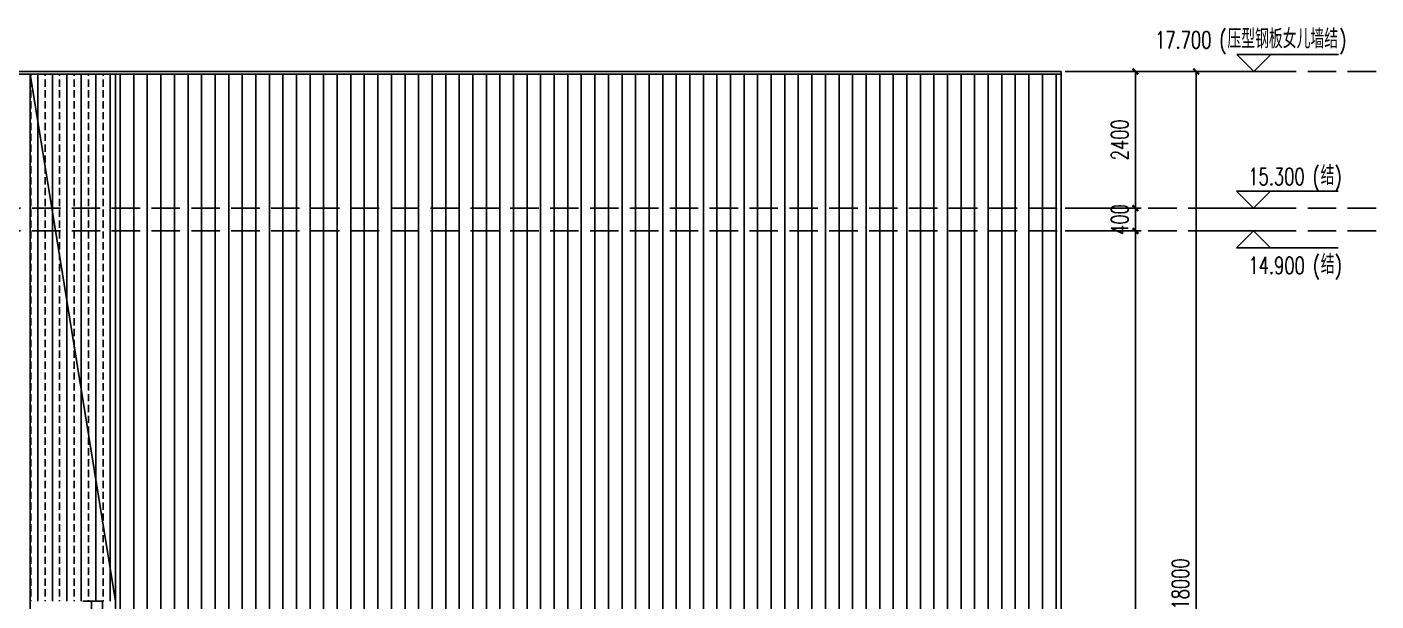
# Model space of a CAD drawing. Extents: x -2377130 to 293730, y -2 to 754590.
# Drawn here: x -964376 to -940690, y 525637 to 535719 of the extents above; entities that cross this region are included whole.
import ezdxf

# ---------------------------------------------------------------- set-up
doc = ezdxf.new("R2010")
doc.units = 0
doc.header["$LTSCALE"] = 1000
doc.header["$MEASUREMENT"] = 0
doc.linetypes.add('__DASH', pattern=[0.35, 0.25, -0.1])
doc.linetypes.add('DOTE', pattern=[2.42, 2, -0.2, 0.02, -0.2])
doc.layers.get('Defpoints').update_dxf_attribs({"color": 210})
for name, color, linetype in [('A-AXIS-D', 1, 'Continuous'), ('A-AXIS-DOTE', 14, 'DOTE'), ('A-HATCH-2', 251, 'Continuous'), ('A-LIN-V', 9, 'Continuous'), ('A-门窗表显示尺寸', 160, 'Continuous'), ('AS-WALL', 40, 'Continuous'), ('DIM_ELEV', 3, 'Continuous'), ('PUB_TEXT', 7, 'Continuous')]:
    doc.layers.add(name, color=color, linetype=linetype)
doc.styles.add('_TCH_DIM', font='SIMPLEX', dxfattribs={"bigfont": 'GBCBIG'})
doc.styles.add('_TCH_DIM_T3', font='SIMPLEX', dxfattribs={"width": 0.705882, "bigfont": 'GBCBIG'})
doc.dimstyles.new('_TCH_ARCH&&100', dxfattribs={"dimtxt": 297.5, "dimasz": 100, "dimexe": 100, "dimexo": 100, "dimgap": 126.25, "dimtad": 1, "dimdec": 0, "dimzin": 0, "dimdsep": 46, "dimtxsty": '_TCH_DIM_T3', "dimblk": 'ARCHTICK', "dimcen": 0.09, "dimclrt": 7, "dimazin": 2, "dimtfac": 1, "dimtdec": 0, "dimtix": 1, "dimtmove": 2, "dimatfit": 3, "dimfxl": 0, "dimtolj": 1, "dimtzin": 0, "dimarcsym": 0})
doc.dimstyles.new('_TCH_ARCH&&20', dxfattribs={"dimtxt": 59.5, "dimasz": 20, "dimexe": 20, "dimexo": 20, "dimgap": 25.25, "dimtad": 1, "dimdec": 0, "dimzin": 0, "dimdsep": 46, "dimtxsty": '_TCH_DIM_T3', "dimblk": 'ARCHTICK', "dimcen": 0.09, "dimclrt": 7, "dimazin": 2, "dimtfac": 1, "dimtdec": 0, "dimtix": 1, "dimtmove": 2, "dimatfit": 3, "dimfxl": 0, "dimtolj": 1, "dimtzin": 0, "dimarcsym": 0})

# ---------------------------------------------------------------- blocks, each defined once
blk = doc.blocks.new('_ArchTick')
at = {"color": 0, "linetype": 'ByBlock', "const_width": 0.4}
blk.add_lwpolyline([(-0.5, -0.5), (0.5, 0.5)], dxfattribs=at)
blk = doc.blocks.new('*D1092')
at = {"layer": 'A-AXIS-D', "color": 0, "lineweight": -2}
for p, q in [((-945081, 534937), (-943748, 534937)), ((-943848, 516937), (-943848, 534937)), ((-945081, 516937), (-943748, 516937))]:
    blk.add_line(p, q, dxfattribs=at)
at = {"layer": 'Defpoints', "color": 0}
for p in [(-945181, 534937), (-943848, 534937), (-945181, 516937)]:
    blk.add_point(p, dxfattribs=at)
at = {"layer": 'A-AXIS-D', "color": 0, "lineweight": -2, "xscale": 100, "yscale": 100, "zscale": 100}
for p, rotation in [((-943848, 534937), 90), ((-943848, 516937), 270)]:
    blk.add_blockref('_ArchTick', p, dxfattribs=dict(at, rotation=rotation))
at = {"layer": 'A-AXIS-D', "color": 7, "insert": (-944123, 525937), "char_height": 297.5, "attachment_point": 5, "rotation": 90, "style": '_TCH_DIM_T3'}
blk.add_mtext('\\A1;18000', dxfattribs=at)
blk = doc.blocks.new('*D1090')
at = {"layer": 'A-AXIS-D', "color": 0, "lineweight": -2}
for p, q in [((-946147, 532137), (-944814, 532137)), ((-944914, 517237), (-944914, 532137)), ((-946147, 517237), (-944814, 517237))]:
    blk.add_line(p, q, dxfattribs=at)
at = {"layer": 'Defpoints', "color": 0}
for p in [(-946247, 532137), (-944914, 532137), (-946247, 517237)]:
    blk.add_point(p, dxfattribs=at)
at = {"layer": 'A-AXIS-D', "color": 0, "lineweight": -2, "xscale": 100, "yscale": 100, "zscale": 100}
for p, rotation in [((-944914, 532137), 90), ((-944914, 517237), 270)]:
    blk.add_blockref('_ArchTick', p, dxfattribs=dict(at, rotation=rotation))
at = {"layer": 'A-AXIS-D', "color": 7, "insert": (-945189, 524687), "char_height": 297.5, "attachment_point": 5, "rotation": 90, "style": '_TCH_DIM_T3'}
blk.add_mtext('\\A1;14900', dxfattribs=at)
blk = doc.blocks.new('*D1089')
at = {"layer": 'A-AXIS-D', "color": 0, "lineweight": -2}
for p, q in [((-946147, 532537), (-944814, 532537)), ((-944914, 532537), (-944914, 532637)), ((-944914, 532137), (-944914, 532537)), ((-946147, 532137), (-944814, 532137)), ((-944914, 532137), (-944914, 532037))]:
    blk.add_line(p, q, dxfattribs=at)
at = {"layer": 'Defpoints', "color": 0}
for p in [(-946247, 532537), (-944914, 532537), (-946247, 532137)]:
    blk.add_point(p, dxfattribs=at)
at = {"layer": 'A-AXIS-D', "color": 0, "lineweight": -2, "xscale": 100, "yscale": 100, "zscale": 100}
for p, rotation in [((-944914, 532537), 270), ((-944914, 532137), 90)]:
    blk.add_blockref('_ArchTick', p, dxfattribs=dict(at, rotation=rotation))
at = {"layer": 'A-AXIS-D', "color": 7, "insert": (-945189, 532337), "char_height": 297.5, "attachment_point": 5, "rotation": 90, "style": '_TCH_DIM_T3'}
blk.add_mtext('\\A1;400', dxfattribs=at)
blk = doc.blocks.new('*D1088')
at = {"layer": 'A-AXIS-D', "color": 0, "lineweight": -2}
for p, q in [((-946147, 534937), (-944814, 534937)), ((-944914, 532537), (-944914, 534937)), ((-946147, 532537), (-944814, 532537))]:
    blk.add_line(p, q, dxfattribs=at)
at = {"layer": 'Defpoints', "color": 0}
for p in [(-946247, 534937), (-944914, 534937), (-946247, 532537)]:
    blk.add_point(p, dxfattribs=at)
at = {"layer": 'A-AXIS-D', "color": 0, "lineweight": -2, "xscale": 100, "yscale": 100, "zscale": 100}
for p, rotation in [((-944914, 534937), 90), ((-944914, 532537), 270)]:
    blk.add_blockref('_ArchTick', p, dxfattribs=dict(at, rotation=rotation))
at = {"layer": 'A-AXIS-D', "color": 7, "insert": (-945189, 533737), "char_height": 297.5, "attachment_point": 5, "rotation": 90, "style": '_TCH_DIM_T3'}
blk.add_mtext('\\A1;2400', dxfattribs=at)
blk = doc.blocks.new('*D780')
at = {"layer": 'A-门窗表显示尺寸', "color": 0, "lineweight": -2}
for p, q in [((-963395, 525637), (-963225, 525637)), ((-963245, 524537), (-963245, 525637)), ((-963395, 524537), (-963225, 524537))]:
    blk.add_line(p, q, dxfattribs=at)
at = {"layer": 'Defpoints', "color": 0}
for p in [(-963415, 525637), (-963245, 525637), (-963415, 524537)]:
    blk.add_point(p, dxfattribs=at)
at = {"layer": 'A-门窗表显示尺寸', "color": 0, "lineweight": -2, "xscale": 20, "yscale": 20, "zscale": 20}
for p, rotation in [((-963245, 525637), 90), ((-963245, 524537), 270)]:
    blk.add_blockref('_ArchTick', p, dxfattribs=dict(at, rotation=rotation))
at = {"layer": 'A-门窗表显示尺寸', "color": 7, "insert": (-963300, 525087), "char_height": 59.5, "attachment_point": 5, "rotation": 90, "style": '_TCH_DIM_T3'}
blk.add_mtext('\\A1;1100', dxfattribs=at)
blk = doc.blocks.new('*D781')
at = {"layer": 'A-门窗表显示尺寸', "color": 0, "lineweight": -2}
for p, q in [((-963375, 525637), (-963030, 525637)), ((-963050, 517237), (-963050, 525637)), ((-963375, 517237), (-963030, 517237))]:
    blk.add_line(p, q, dxfattribs=at)
at = {"layer": 'Defpoints', "color": 0}
for p in [(-963395, 525637), (-963050, 525637), (-963395, 517237)]:
    blk.add_point(p, dxfattribs=at)
at = {"layer": 'A-门窗表显示尺寸', "color": 0, "lineweight": -2, "xscale": 20, "yscale": 20, "zscale": 20}
for p, rotation in [((-963050, 525637), 90), ((-963050, 517237), 270)]:
    blk.add_blockref('_ArchTick', p, dxfattribs=dict(at, rotation=rotation))
at = {"layer": 'A-门窗表显示尺寸', "color": 7, "insert": (-963105, 521437), "char_height": 59.5, "attachment_point": 5, "rotation": 90, "style": '_TCH_DIM_T3'}
blk.add_mtext('\\A1;8400', dxfattribs=at)

msp = doc.modelspace()

# ---------------------------------------------------------------- linework, layer by layer
at = {"layer": 'A-AXIS-DOTE', "color": 8, "linetype": '__DASH', "ltscale": 2}
for p, q in [((-940690, 534937.5), (-1111279.8, 534937.5)), ((-940690, 532537.5), (-1111279.8, 532537.5)), ((-940690, 532137.5), (-1111279.8, 532137.5))]:
    msp.add_line(p, q, dxfattribs=at)
at = {"layer": 'A-HATCH-2', "color": 8, "linetype": 'Continuous'}
for p, q in [((-964311, 534860.5), (-964311, 534887.5)), ((-964184, 525637.5), (-964184, 534887.5)), ((-964057, 534860.5), (-964057, 534887.5)), ((-963930, 525637.5), (-963930, 534887.5)), ((-963803, 534860.5), (-963803, 534887.5)), ((-963676, 525637.5), (-963676, 534887.5)), ((-963549, 534860.5), (-963549, 534887.5)), ((-963422, 525637.5), (-963422, 534887.5)), ((-963295, 534860.5), (-963295, 534887.5)), ((-963168, 525637.5), (-963168, 534887.5)), ((-963041, 534860.5), (-963041, 534887.5)), ((-962914, 525637.5), (-962914, 534887.5)), ((-962739.4, 517237.5), (-962739.4, 534887.5)), ((-962501.2, 517237.5), (-962501.2, 534887.5)), ((-962263.1, 517237.5), (-962263.1, 534887.5)), ((-962025, 517237.5), (-962025, 534887.5)), ((-961786.9, 517237.5), (-961786.9, 534887.5)), ((-961548.8, 517237.5), (-961548.8, 534887.5)), ((-961310.6, 517237.5), (-961310.6, 534887.5)), ((-961072.5, 517237.5), (-961072.5, 534887.5)), ((-960834.4, 517237.5), (-960834.4, 534887.5)), ((-960596.2, 517237.5), (-960596.2, 534887.5)), ((-960358.1, 517237.5), (-960358.1, 534887.5)), ((-960120, 517237.5), (-960120, 534887.5)), ((-959881.9, 517237.5), (-959881.9, 534887.5)), ((-959643.8, 517237.5), (-959643.8, 534887.5)), ((-959405.6, 517237.5), (-959405.6, 534887.5)), ((-959167.5, 517237.5), (-959167.5, 534887.5)), ((-958929.4, 517237.5), (-958929.4, 534887.5)), ((-958691.2, 517237.5), (-958691.2, 534887.5)), ((-958453.1, 517237.5), (-958453.1, 534887.5)), ((-958215, 517237.5), (-958215, 534887.5)), ((-957976.9, 517237.5), (-957976.9, 534887.5)), ((-957738.8, 517237.5), (-957738.8, 534887.5)), ((-957500.6, 517237.5), (-957500.6, 534887.5)), ((-957262.5, 517237.5), (-957262.5, 534887.5)), ((-957024.4, 517237.5), (-957024.4, 534887.5)), ((-956786.2, 517237.5), (-956786.2, 534887.5)), ((-956548.1, 517237.5), (-956548.1, 534887.5)), ((-956310, 517237.5), (-956310, 534887.5)), ((-956071.9, 517237.5), (-956071.9, 534887.5)), ((-955833.8, 517237.5), (-955833.8, 534887.5)), ((-955595.6, 517237.5), (-955595.6, 534887.5)), ((-955357.5, 517237.5), (-955357.5, 534887.5)), ((-955119.4, 517237.5), (-955119.4, 534887.5)), ((-954881.2, 517237.5), (-954881.2, 534887.5)), ((-954643.1, 517237.5), (-954643.1, 534887.5)), ((-954405, 517237.5), (-954405, 534887.5)), ((-954166.9, 517237.5), (-954166.9, 534887.5)), ((-953928.8, 517237.5), (-953928.8, 534887.5)), ((-953690.6, 517237.5), (-953690.6, 534887.5)), ((-953452.5, 517237.5), (-953452.5, 534887.5)), ((-953214.4, 517237.5), (-953214.4, 534887.5)), ((-952976.2, 517237.5), (-952976.2, 534887.5)), ((-952738.1, 517237.5), (-952738.1, 534887.5)), ((-952500, 517237.5), (-952500, 534887.5)), ((-952261.9, 517237.5), (-952261.9, 534887.5)), ((-952023.8, 517237.5), (-952023.8, 534887.5)), ((-951785.6, 517237.5), (-951785.6, 534887.5)), ((-951547.5, 517237.5), (-951547.5, 534887.5)), ((-951309.4, 517237.5), (-951309.4, 534887.5)), ((-951071.2, 517237.5), (-951071.2, 534887.5)), ((-950833.1, 517237.5), (-950833.1, 534887.5)), ((-950595, 517237.5), (-950595, 534887.5)), ((-950356.9, 517237.5), (-950356.9, 534887.5)), ((-950118.8, 517237.5), (-950118.8, 534887.5)), ((-949880.6, 517237.5), (-949880.6, 534887.5)), ((-949642.5, 517237.5), (-949642.5, 534887.5)), ((-949404.4, 517237.5), (-949404.4, 534887.5)), ((-949166.2, 517237.5), (-949166.2, 534887.5)), ((-948928.1, 517237.5), (-948928.1, 534887.5)), ((-948690, 517237.5), (-948690, 534887.5)), ((-948451.9, 517237.5), (-948451.9, 534887.5)), ((-948213.8, 517237.5), (-948213.8, 534887.5)), ((-947975.6, 517237.5), (-947975.6, 534887.5)), ((-947737.5, 517237.5), (-947737.5, 534887.5)), ((-947499.4, 517237.5), (-947499.4, 534887.5)), ((-947261.2, 517237.5), (-947261.2, 534887.5)), ((-947023.1, 517237.5), (-947023.1, 534887.5)), ((-946785, 517237.5), (-946785, 534887.5)), ((-946546.9, 517237.5), (-946546.9, 534887.5)), ((-946308.8, 517237.5), (-946308.8, 534887.5)), ((-964311, 534670), (-964311, 534797)), ((-964311, 534479.5), (-964311, 534606.5)), ((-964057, 534670), (-964057, 534797)), ((-964057, 534479.5), (-964057, 534606.5)), ((-963803, 534670), (-963803, 534797)), ((-963803, 534479.5), (-963803, 534606.5)), ((-963549, 534670), (-963549, 534797)), ((-963549, 534479.5), (-963549, 534606.5)), ((-963295, 534670), (-963295, 534797)), ((-963295, 534479.5), (-963295, 534606.5)), ((-963041, 534670), (-963041, 534797)), ((-963041, 534479.5), (-963041, 534606.5)), ((-964311, 534289), (-964311, 534416)), ((-964057, 534289), (-964057, 534416)), ((-963803, 534289), (-963803, 534416)), ((-963549, 534289), (-963549, 534416)), ((-963295, 534289), (-963295, 534416)), ((-963041, 534289), (-963041, 534416)), ((-964311, 534098.5), (-964311, 534225.5)), ((-964057, 534098.5), (-964057, 534225.5)), ((-963803, 534098.5), (-963803, 534225.5)), ((-963549, 534098.5), (-963549, 534225.5)), ((-963295, 534098.5), (-963295, 534225.5)), ((-963041, 534098.5), (-963041, 534225.5)), ((-964311, 533908), (-964311, 534035)), ((-964057, 533908), (-964057, 534035)), ((-963803, 533908), (-963803, 534035)), ((-963549, 533908), (-963549, 534035)), ((-963295, 533908), (-963295, 534035)), ((-963041, 533908), (-963041, 534035)), ((-964311, 533717.5), (-964311, 533844.5)), ((-964311, 533527), (-964311, 533654)), ((-964057, 533717.5), (-964057, 533844.5)), ((-964057, 533527), (-964057, 533654)), ((-963803, 533717.5), (-963803, 533844.5)), ((-963803, 533527), (-963803, 533654)), ((-963549, 533717.5), (-963549, 533844.5)), ((-963549, 533527), (-963549, 533654)), ((-963295, 533717.5), (-963295, 533844.5)), ((-963295, 533527), (-963295, 533654)), ((-963041, 533717.5), (-963041, 533844.5)), ((-963041, 533527), (-963041, 533654)), ((-964311, 533336.5), (-964311, 533463.5)), ((-964057, 533336.5), (-964057, 533463.5)), ((-963803, 533336.5), (-963803, 533463.5)), ((-963549, 533336.5), (-963549, 533463.5)), ((-963295, 533336.5), (-963295, 533463.5)), ((-963041, 533336.5), (-963041, 533463.5)), ((-964311, 533146), (-964311, 533273)), ((-964057, 533146), (-964057, 533273)), ((-963803, 533146), (-963803, 533273)), ((-963549, 533146), (-963549, 533273)), ((-963295, 533146), (-963295, 533273)), ((-963041, 533146), (-963041, 533273)), ((-964311, 532955.5), (-964311, 533082.5)), ((-964057, 532955.5), (-964057, 533082.5)), ((-963803, 532955.5), (-963803, 533082.5)), ((-963549, 532955.5), (-963549, 533082.5)), ((-963295, 532955.5), (-963295, 533082.5)), ((-963041, 532955.5), (-963041, 533082.5)), ((-964311, 532765), (-964311, 532892)), ((-964057, 532765), (-964057, 532892)), ((-963803, 532765), (-963803, 532892)), ((-963549, 532765), (-963549, 532892)), ((-963295, 532765), (-963295, 532892)), ((-963041, 532765), (-963041, 532892)), ((-964311, 532574.5), (-964311, 532701.5)), ((-964311, 532384), (-964311, 532511)), ((-964057, 532574.5), (-964057, 532701.5)), ((-964057, 532384), (-964057, 532511)), ((-963803, 532574.5), (-963803, 532701.5)), ((-963803, 532384), (-963803, 532511)), ((-963549, 532574.5), (-963549, 532701.5)), ((-963549, 532384), (-963549, 532511)), ((-963295, 532574.5), (-963295, 532701.5)), ((-963295, 532384), (-963295, 532511)), ((-963041, 532574.5), (-963041, 532701.5)), ((-963041, 532384), (-963041, 532511)), ((-964311, 532193.5), (-964311, 532320.5)), ((-964057, 532193.5), (-964057, 532320.5)), ((-963803, 532193.5), (-963803, 532320.5)), ((-963549, 532193.5), (-963549, 532320.5)), ((-963295, 532193.5), (-963295, 532320.5)), ((-963041, 532193.5), (-963041, 532320.5)), ((-964311, 532003), (-964311, 532130)), ((-964057, 532003), (-964057, 532130)), ((-963803, 532003), (-963803, 532130)), ((-963549, 532003), (-963549, 532130)), ((-963295, 532003), (-963295, 532130)), ((-963041, 532003), (-963041, 532130)), ((-964311, 531812.5), (-964311, 531939.5)), ((-964057, 531812.5), (-964057, 531939.5)), ((-963803, 531812.5), (-963803, 531939.5)), ((-963549, 531812.5), (-963549, 531939.5)), ((-963295, 531812.5), (-963295, 531939.5)), ((-963041, 531812.5), (-963041, 531939.5)), ((-964311, 531622), (-964311, 531749)), ((-964311, 531431.5), (-964311, 531558.5)), ((-964057, 531622), (-964057, 531749)), ((-964057, 531431.5), (-964057, 531558.5)), ((-963803, 531622), (-963803, 531749)), ((-963803, 531431.5), (-963803, 531558.5)), ((-963549, 531622), (-963549, 531749)), ((-963549, 531431.5), (-963549, 531558.5)), ((-963295, 531622), (-963295, 531749)), ((-963295, 531431.5), (-963295, 531558.5)), ((-963041, 531622), (-963041, 531749)), ((-963041, 531431.5), (-963041, 531558.5)), ((-964311, 531241), (-964311, 531368)), ((-964057, 531241), (-964057, 531368)), ((-963803, 531241), (-963803, 531368)), ((-963549, 531241), (-963549, 531368)), ((-963295, 531241), (-963295, 531368)), ((-963041, 531241), (-963041, 531368)), ((-964311, 531050.5), (-964311, 531177.5)), ((-964057, 531050.5), (-964057, 531177.5)), ((-963803, 531050.5), (-963803, 531177.5)), ((-963549, 531050.5), (-963549, 531177.5)), ((-963295, 531050.5), (-963295, 531177.5)), ((-963041, 531050.5), (-963041, 531177.5)), ((-964311, 530860), (-964311, 530987)), ((-964057, 530860), (-964057, 530987)), ((-963803, 530860), (-963803, 530987)), ((-963549, 530860), (-963549, 530987)), ((-963295, 530860), (-963295, 530987)), ((-963041, 530860), (-963041, 530987)), ((-964311, 530669.5), (-964311, 530796.5)), ((-964311, 530479), (-964311, 530606)), ((-964057, 530669.5), (-964057, 530796.5)), ((-964057, 530479), (-964057, 530606)), ((-963803, 530669.5), (-963803, 530796.5)), ((-963803, 530479), (-963803, 530606)), ((-963549, 530669.5), (-963549, 530796.5)), ((-963549, 530479), (-963549, 530606)), ((-963295, 530669.5), (-963295, 530796.5)), ((-963295, 530479), (-963295, 530606)), ((-963041, 530669.5), (-963041, 530796.5)), ((-963041, 530479), (-963041, 530606)), ((-964311, 530288.5), (-964311, 530415.5)), ((-964057, 530288.5), (-964057, 530415.5)), ((-963803, 530288.5), (-963803, 530415.5)), ((-963549, 530288.5), (-963549, 530415.5)), ((-963295, 530288.5), (-963295, 530415.5)), ((-963041, 530288.5), (-963041, 530415.5)), ((-964311, 530098), (-964311, 530225)), ((-964057, 530098), (-964057, 530225)), ((-963803, 530098), (-963803, 530225)), ((-963549, 530098), (-963549, 530225)), ((-963295, 530098), (-963295, 530225)), ((-963041, 530098), (-963041, 530225)), ((-964311, 529907.5), (-964311, 530034.5)), ((-964057, 529907.5), (-964057, 530034.5)), ((-963803, 529907.5), (-963803, 530034.5)), ((-963549, 529907.5), (-963549, 530034.5)), ((-963295, 529907.5), (-963295, 530034.5)), ((-963041, 529907.5), (-963041, 530034.5)), ((-964311, 529717), (-964311, 529844)), ((-964311, 529526.5), (-964311, 529653.5)), ((-964057, 529717), (-964057, 529844)), ((-964057, 529526.5), (-964057, 529653.5)), ((-963803, 529717), (-963803, 529844)), ((-963803, 529526.5), (-963803, 529653.5)), ((-963549, 529717), (-963549, 529844)), ((-963549, 529526.5), (-963549, 529653.5)), ((-963295, 529717), (-963295, 529844)), ((-963295, 529526.5), (-963295, 529653.5)), ((-963041, 529717), (-963041, 529844)), ((-963041, 529526.5), (-963041, 529653.5)), ((-964311, 529336), (-964311, 529463)), ((-964057, 529336), (-964057, 529463)), ((-963803, 529336), (-963803, 529463)), ((-963549, 529336), (-963549, 529463)), ((-963295, 529336), (-963295, 529463)), ((-963041, 529336), (-963041, 529463)), ((-964311, 529145.5), (-964311, 529272.5)), ((-964057, 529145.5), (-964057, 529272.5)), ((-963803, 529145.5), (-963803, 529272.5)), ((-963549, 529145.5), (-963549, 529272.5)), ((-963295, 529145.5), (-963295, 529272.5)), ((-963041, 529145.5), (-963041, 529272.5)), ((-964311, 528955), (-964311, 529082)), ((-964057, 528955), (-964057, 529082)), ((-963803, 528955), (-963803, 529082)), ((-963549, 528955), (-963549, 529082)), ((-963295, 528955), (-963295, 529082)), ((-963041, 528955), (-963041, 529082)), ((-964311, 528764.5), (-964311, 528891.5)), ((-964311, 528574), (-964311, 528701)), ((-964057, 528764.5), (-964057, 528891.5)), ((-964057, 528574), (-964057, 528701)), ((-963803, 528764.5), (-963803, 528891.5)), ((-963803, 528574), (-963803, 528701)), ((-963549, 528764.5), (-963549, 528891.5)), ((-963549, 528574), (-963549, 528701)), ((-963295, 528764.5), (-963295, 528891.5)), ((-963295, 528574), (-963295, 528701)), ((-963041, 528764.5), (-963041, 528891.5)), ((-963041, 528574), (-963041, 528701)), ((-964311, 528383.5), (-964311, 528510.5)), ((-964057, 528383.5), (-964057, 528510.5)), ((-963803, 528383.5), (-963803, 528510.5)), ((-963549, 528383.5), (-963549, 528510.5)), ((-963295, 528383.5), (-963295, 528510.5)), ((-963041, 528383.5), (-963041, 528510.5)), ((-964311, 528193), (-964311, 528320)), ((-964057, 528193), (-964057, 528320)), ((-963803, 528193), (-963803, 528320)), ((-963549, 528193), (-963549, 528320)), ((-963295, 528193), (-963295, 528320)), ((-963041, 528193), (-963041, 528320)), ((-964311, 528002.5), (-964311, 528129.5)), ((-964057, 528002.5), (-964057, 528129.5)), ((-963803, 528002.5), (-963803, 528129.5)), ((-963549, 528002.5), (-963549, 528129.5)), ((-963295, 528002.5), (-963295, 528129.5)), ((-963041, 528002.5), (-963041, 528129.5)), ((-964311, 527812), (-964311, 527939)), ((-964311, 527621.5), (-964311, 527748.5)), ((-964057, 527812), (-964057, 527939)), ((-964057, 527621.5), (-964057, 527748.5)), ((-963803, 527812), (-963803, 527939)), ((-963803, 527621.5), (-963803, 527748.5)), ((-963549, 527812), (-963549, 527939)), ((-963549, 527621.5), (-963549, 527748.5)), ((-963295, 527812), (-963295, 527939)), ((-963295, 527621.5), (-963295, 527748.5)), ((-963041, 527812), (-963041, 527939)), ((-963041, 527621.5), (-963041, 527748.5)), ((-964311, 527431), (-964311, 527558)), ((-964057, 527431), (-964057, 527558)), ((-963803, 527431), (-963803, 527558)), ((-963549, 527431), (-963549, 527558)), ((-963295, 527431), (-963295, 527558)), ((-963041, 527431), (-963041, 527558)), ((-964311, 527240.5), (-964311, 527367.5)), ((-964057, 527240.5), (-964057, 527367.5)), ((-963803, 527240.5), (-963803, 527367.5)), ((-963549, 527240.5), (-963549, 527367.5)), ((-963295, 527240.5), (-963295, 527367.5)), ((-963041, 527240.5), (-963041, 527367.5)), ((-964311, 527050), (-964311, 527177)), ((-964057, 527050), (-964057, 527177)), ((-963803, 527050), (-963803, 527177)), ((-963549, 527050), (-963549, 527177)), ((-963295, 527050), (-963295, 527177)), ((-963041, 527050), (-963041, 527177)), ((-964311, 526859.5), (-964311, 526986.5)), ((-964311, 526669), (-964311, 526796)), ((-964057, 526859.5), (-964057, 526986.5)), ((-964057, 526669), (-964057, 526796)), ((-963803, 526859.5), (-963803, 526986.5)), ((-963803, 526669), (-963803, 526796)), ((-963549, 526859.5), (-963549, 526986.5)), ((-963549, 526669), (-963549, 526796)), ((-963295, 526859.5), (-963295, 526986.5)), ((-963295, 526669), (-963295, 526796)), ((-963041, 526859.5), (-963041, 526986.5)), ((-963041, 526669), (-963041, 526796)), ((-964311, 526478.5), (-964311, 526605.5)), ((-964057, 526478.5), (-964057, 526605.5)), ((-963803, 526478.5), (-963803, 526605.5)), ((-963549, 526478.5), (-963549, 526605.5)), ((-963295, 526478.5), (-963295, 526605.5)), ((-963041, 526478.5), (-963041, 526605.5)), ((-964311, 526288), (-964311, 526415)), ((-964057, 526288), (-964057, 526415)), ((-963803, 526288), (-963803, 526415)), ((-963549, 526288), (-963549, 526415)), ((-963295, 526288), (-963295, 526415)), ((-963041, 526288), (-963041, 526415)), ((-964311, 526097.5), (-964311, 526224.5)), ((-964057, 526097.5), (-964057, 526224.5)), ((-963803, 526097.5), (-963803, 526224.5)), ((-963549, 526097.5), (-963549, 526224.5)), ((-963295, 526097.5), (-963295, 526224.5)), ((-963041, 526097.5), (-963041, 526224.5)), ((-964311, 525907), (-964311, 526034)), ((-964311, 525716.5), (-964311, 525843.5)), ((-964057, 525907), (-964057, 526034)), ((-964057, 525716.5), (-964057, 525843.5)), ((-963803, 525907), (-963803, 526034)), ((-963803, 525716.5), (-963803, 525843.5)), ((-963549, 525907), (-963549, 526034)), ((-963549, 525716.5), (-963549, 525843.5)), ((-963295, 525907), (-963295, 526034)), ((-963295, 525716.5), (-963295, 525843.5)), ((-963041, 525907), (-963041, 526034)), ((-963041, 525716.5), (-963041, 525843.5)), ((-964311, 525637.5), (-964311, 525653)), ((-964057, 525637.5), (-964057, 525653)), ((-963803, 525637.5), (-963803, 525653)), ((-963549, 525637.5), (-963549, 525653)), ((-963295, 525637.5), (-963295, 525653)), ((-963041, 525637.5), (-963041, 525653))]:
    msp.add_line(p, q, dxfattribs=at)
at = {"layer": 'A-LIN-V', "color": 8}
for p, q in [((-946220.7, 534937.5), (-1104220.7, 534937.5)), ((-946220.7, 534887.5), (-1104220.7, 534887.5)), ((-964320.7, 534887.5), (-964320.7, 516937.5)), ((-962820.7, 534887.5), (-962820.7, 516937.5)), ((-946220.7, 534937.5), (-946220.7, 516937.5))]:
    msp.add_line(p, q, dxfattribs=at)
at = {"layer": 'AS-WALL', "color": 8}
msp.add_line((-962820.7, 525637.5), (-964320.7, 534887.5), dxfattribs=at)
at = {"layer": 'DIM_ELEV', "color": 8}
for p, q in [((-942836, 534937.5), (-943136, 535237.5)), ((-943136, 535237.5), (-941348, 535237.5)), ((-942836, 534937.5), (-942536, 535237.5)), ((-943536, 534937.5), (-942536, 534937.5)), ((-942840.3, 532537.5), (-943140.3, 532837.5)), ((-943140.3, 532837.5), (-941352.3, 532837.5)), ((-942840.3, 532537.5), (-942540.3, 532837.5)), ((-943540.3, 532537.5), (-942540.3, 532537.5)), ((-943540.3, 532137.5), (-942540.3, 532137.5)), ((-942840.3, 532137.5), (-943140.3, 531837.5)), ((-942840.3, 532137.5), (-942540.3, 531837.5)), ((-943140.3, 531837.5), (-941352.3, 531837.5))]:
    msp.add_line(p, q, dxfattribs=at)

# ---------------------------------------------------------------- texts
at = {"layer": 'PUB_TEXT', "color": 8, "style": '_TCH_DIM', "width": 0.705882}
for s, p in [('17.700', (-944570, 535342.5)), ('(', (-943440, 535342.5)), (')', (-941334, 535342.5)), ('15.300', (-942932.8, 532942.5)), ('(', (-941802.8, 532942.5)), (')', (-941417.1, 532942.5)), ('14.900', (-942930.2, 531382.5)), ('(', (-941800.2, 531382.5)), (')', (-941414.4, 531382.5))]:
    msp.add_text(s, height=297.5, dxfattribs=at).set_placement(p)
at = {"layer": 'PUB_TEXT', "color": 8, "style": '_TCH_DIM'}
for s, height, p in [('压型钢板女儿墙结', 337.59, (-943300, 535342.5)), ('结', 337.6, (-941662.8, 532942.5)), ('结', 337.6, (-941660.2, 531382.5))]:
    msp.add_text(s, height=height, dxfattribs=at).set_placement(p)

# ---------------------------------------------------------------- dimensions: what is measured, and where the dimension line sits
at = {"layer": 'A-AXIS-D', "color": 8}
for p1, p2, picture, middle in [((-946246.9, 532537.5), (-946246.9, 534937.5), '*D1088', (-945188.6, 533737.5)), ((-945181.2, 516937.5), (-945181.2, 534937.5), '*D1092', (-944122.8, 525937.5)), ((-946246.9, 532137.5), (-946246.9, 532537.5), '*D1089', (-945188.6, 532337.5)), ((-946246.9, 517237.5), (-946246.9, 532137.5), '*D1090', (-945188.6, 524687.5))]:
    dim = msp.add_aligned_dim(p1=p1, p2=p2, distance=-1333.3, dimstyle='_TCH_ARCH&&100', dxfattribs=at)
    dim.commit()
    dim.dimension.update_dxf_attribs({"geometry": picture, "text_midpoint": middle})
at = {"layer": 'A-门窗表显示尺寸', "color": 8}
for p1, p2, distance, picture, middle in [((-963414.6, 524537.5), (-963414.6, 525637.5), -170, '*D780', (-963299.6, 525087.5)), ((-963394.6, 517237.5), (-963394.6, 525637.5), -344.3, '*D781', (-963105.3, 521437.5))]:
    dim = msp.add_aligned_dim(p1=p1, p2=p2, distance=distance, dimstyle='_TCH_ARCH&&20', dxfattribs=at)
    dim.commit()
    dim.dimension.update_dxf_attribs({"geometry": picture, "text_midpoint": middle})

doc.saveas('drawing.dxf')
